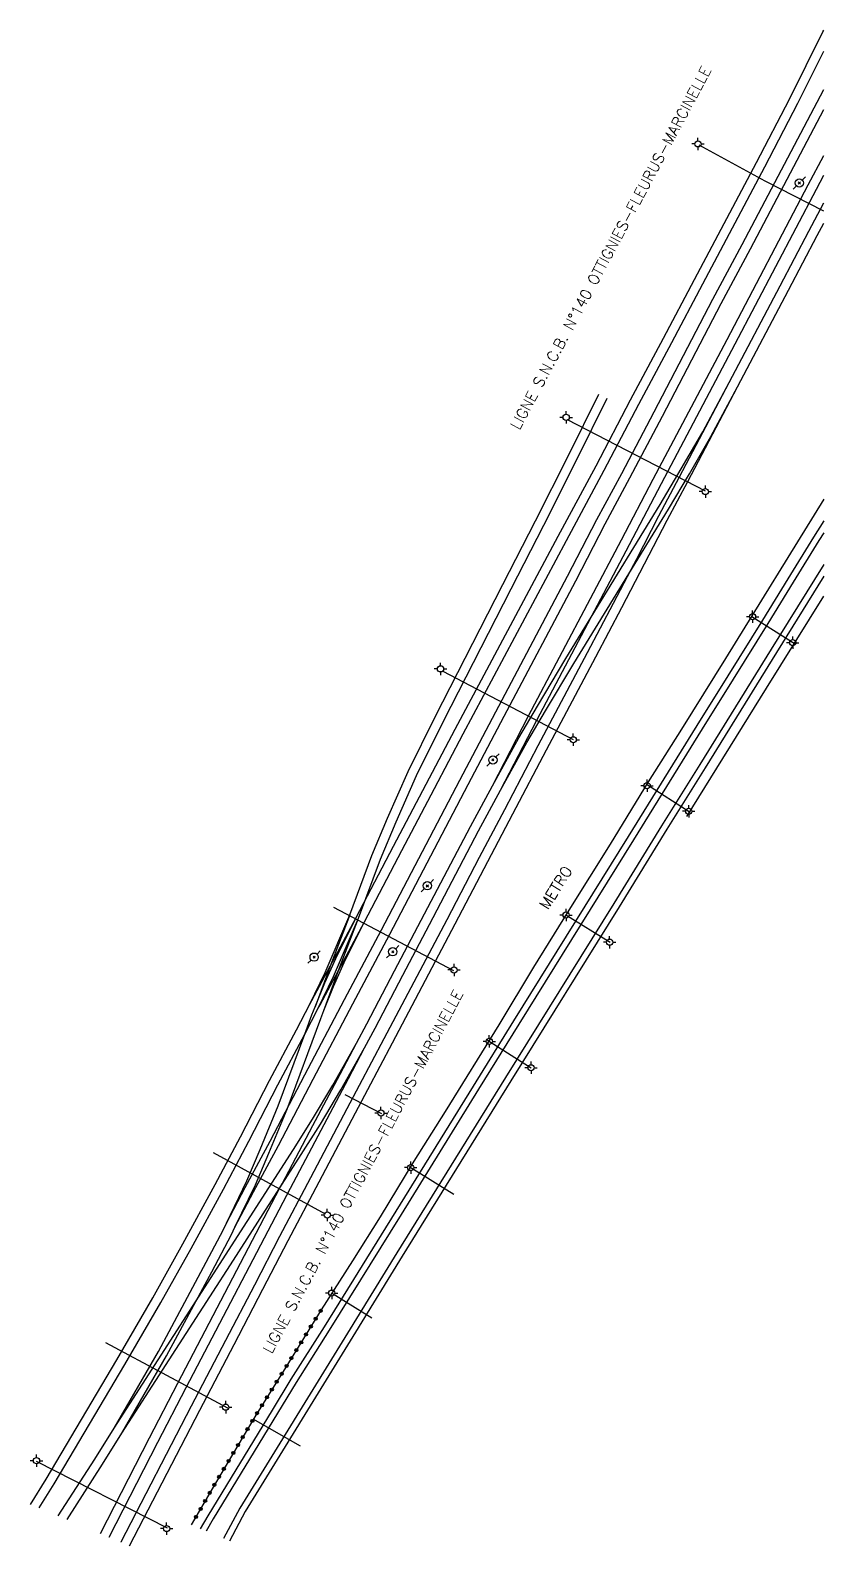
# Model space of a CAD drawing. Header units: millimetres. Extents: x 154000 to 155000, y 122000 to 122597.
# Drawn here: x 154871.6 to 155000, y 122351.6 to 122596.9 of the extents above; entities that cross this region are included whole.
import ezdxf
from ezdxf.enums import TextEntityAlignment as Align

# ---------------------------------------------------------------- set-up
doc = ezdxf.new("R2010")
doc.units = ezdxf.units.MM
doc.layers.get('0').update_dxf_attribs({"linetype": 'CONTINUOUS'})
for name, color, linetype in [('W0120', 7, 'CONTINUOUS'), ('W0323', 7, 'CONTINUOUS'), ('W0473', 7, 'CONTINUOUS'), ('W0610', 7, 'CONTINUOUS'), ('W0611', 7, 'CONTINUOUS'), ('W0700', 7, 'CONTINUOUS'), ('W0701', 7, 'CONTINUOUS'), ('W0989', 7, 'CONTINUOUS')]:
    doc.layers.add(name, color=color, linetype=linetype)
doc.styles.get("Standard").update_dxf_attribs({"font": 'romans.shx', "width": 0.85})

# ---------------------------------------------------------------- blocks, each defined once
blk = doc.blocks.new('T610')
for p, q in [((-0.500001, 0), (-1.000002, 0)), ((0, 0.500001), (0, 1.000002)), ((0.500001, 0), (1.000002, 0)), ((0, -0.500001), (0, -1.000002))]:
    blk.add_line(p, q)
blk.add_ellipse((0, 0), major_axis=(-0.353554, 0.353554), ratio=1, start_param=3.926990817, end_param=10.2101761242)
blk = doc.blocks.new('T473')
for p, q in [((-0.166667, 0.166667), (0.166667, -0.166667)), ((-0.166667, -0.166667), (0.166667, 0.166667)), ((0.500001, 0.500001), (1.000002, 1.000002)), ((-1.000002, -1.000002), (-0.500001, -0.500001))]:
    blk.add_line(p, q)
blk.add_ellipse((0, 0), major_axis=(0.471405, 0.471405), ratio=1, start_param=5.4977871438, end_param=11.780972451)
blk = doc.blocks.new('t323o')
at = {"color": 0, "linetype": 'Continuous'}
for radius in [0.25, 0.15]:
    blk.add_circle((0, 0), radius, dxfattribs=at)

msp = doc.modelspace()

# ---------------------------------------------------------------- linework, layer by layer
at = {"layer": 'W0120'}
for points in [[(155000, 122520.94), (154984.08, 122495.19), (154976.97, 122483.76), (154971.58, 122475.2), (154965.41, 122465.1), (154958.76, 122454.43), (154953.02, 122445.23), (154947.4, 122435.91), (154938.7, 122421.84), (154933.67, 122413.82), (154928.18, 122404.79), (154923.74, 122397.66), (154918.65, 122389.75)], [(154977.84, 122469.61), (154990.72, 122490.36), (155000, 122505.27)]]:
    msp.add_lwpolyline(points, dxfattribs=at)
at = {"layer": 'W0323'}
msp.add_lwpolyline([(154918.63, 122389.72), (154918.65, 122389.75), (154912.94, 122380.49), (154907.91, 122372.45), (154901.53, 122361.71), (154897.63, 122354.93)], dxfattribs=at)
at = {"layer": 'W0611'}
for points in [[(155000, 122567.56), (154990.54, 122572.44), (154979.84, 122578.25)], [(154980.85, 122522.26), (154958.55, 122533.82)], [(154995.4, 122497.49), (154988.35, 122501.92)], [(154959.52, 122482.02), (154938.38, 122493.05)], [(154978.37, 122470.25), (154971.31, 122474.78)], [(154920.63, 122454.93), (154940.08, 122444.68)], [(154965.42, 122449.23), (154958.25, 122453.64)], [(154952.66, 122428.88), (154945.6, 122433.37)], [(154928.48, 122421.48), (154922.54, 122424.54)], [(154919.36, 122405.25), (154901.23, 122415.16)], [(154940.11, 122408.43), (154932.9, 122412.89)], [(154920.34, 122392.48), (154926.83, 122388.46)], [(154903.55, 122373.85), (154883.79, 122384.4)], [(154907.58, 122372.1), (154915.25, 122367.75)], [(154893.79, 122354.41), (154872.55, 122365.22)]]:
    msp.add_lwpolyline(points, dxfattribs=at)
at = {"layer": 'W0700'}
for points in [[(154924.34, 122453.26), (154930.36, 122464.8), (154935.67, 122474.81), (154940.32, 122483.72), (154957.02, 122515), (154963.15, 122526.36), (154968.72, 122537.05), (154974.07, 122547.02), (154979.11, 122556.51), (154989.14, 122575.44), (154994.44, 122585.73), (154999.88, 122596.6), (155000, 122596.85)], [(154925.69, 122452.58), (154931.7, 122464.1), (154937.01, 122474.11), (154941.66, 122483.01), (154958.35, 122514.29), (154964.48, 122525.65), (154970.06, 122536.34), (154975.4, 122546.31), (154980.45, 122555.81), (154990.48, 122574.74), (154995.79, 122585.04), (155000, 122593.47)], [(154922.45, 122440), (154928.4, 122451.27), (154941.11, 122475.49), (154946.93, 122486.55), (154958.54, 122508.48), (154963.3, 122517.68), (154967.3, 122525.12), (154972.56, 122535.12), (154982.07, 122553.33), (154986.8, 122562.2), (155000, 122587.26)], [(154923.79, 122439.29), (154929.74, 122450.57), (154942.45, 122474.79), (154948.26, 122485.85), (154959.88, 122507.77), (154964.64, 122516.98), (154968.63, 122524.41), (154973.9, 122534.42), (154983.41, 122552.62), (154988.13, 122561.49), (155000, 122584.02)], [(154946.37, 122474.58), (154952.22, 122485.89), (154967.26, 122514.36), (154972.41, 122524.2), (154984.35, 122546.83), (154997.47, 122571.82), (155000, 122576.61)], [(154947.7, 122473.86), (154953.56, 122485.19), (154968.59, 122513.65), (154973.75, 122523.5), (154985.68, 122546.12), (154998.81, 122571.12), (155000, 122573.38)], [(154922.86, 122422.32), (154928.84, 122433.65), (154939.03, 122452.95), (154944.3, 122463.02), (154948.36, 122470.73), (154953.8, 122481.07), (154961.75, 122496.15), (154965.98, 122504.15), (154968.83, 122509.57), (154969.67, 122511.18), (154973.33, 122518.28), (154976.68, 122524.56), (154984.7, 122539.84), (154992.96, 122555.52), (154997.61, 122564.35), (155000, 122568.91)], [(154924.19, 122421.62), (154930.18, 122432.95), (154940.36, 122452.25), (154945.64, 122462.31), (154949.7, 122470.03), (154955.14, 122480.37), (154963.09, 122495.44), (154967.32, 122503.45), (154971.01, 122510.49), (154974.66, 122517.57), (154978.01, 122523.85), (154986.03, 122539.13), (154994.3, 122554.82), (154998.95, 122563.65), (155000, 122565.66)], [(154926.04, 122436.04), (154930.51, 122444.65), (154934.86, 122452.82), (154942.8, 122467.98), (154946.37, 122474.58), (154950.65, 122482.34), (154953.67, 122487.48), (154958.24, 122495.16), (154962.37, 122501.88), (154973.55, 122520.12), (154976.95, 122525.85), (154980.41, 122531.85), (154984.7, 122539.84)], [(154927.38, 122435.35), (154931.85, 122443.94), (154936.19, 122452.11), (154944.14, 122467.27), (154947.7, 122473.86), (154951.96, 122481.59), (154954.97, 122486.71), (154959.53, 122494.38), (154974.85, 122519.35), (154978.25, 122525.09), (154981.73, 122531.11), (154986.03, 122539.13)], [(154923.29, 122453.7), (154926.86, 122463.27), (154929.4, 122469.32), (154932.72, 122476.88), (154937.13, 122485.72), (154948.05, 122507.13), (154953.37, 122517.45), (154958.7, 122528.05), (154963.6, 122537.98)], [(154924.7, 122453.16), (154928.27, 122462.71), (154930.79, 122468.72), (154934.09, 122476.24), (154938.48, 122485.04), (154949.39, 122506.44), (154954.72, 122516.76), (154960.05, 122527.38), (154964.95, 122537.32)], [(154871.59, 122358.27), (154874.16, 122362.35), (154885.59, 122381.68), (154891.4, 122391.69), (154896.26, 122400.43), (154901.5, 122410.02), (154905.58, 122417.74), (154910.31, 122426.85), (154914.68, 122435.09), (154916.83, 122439.22), (154917.14, 122439.8), (154924.34, 122453.26)], [(154876.09, 122356.43), (154881.99, 122365.59), (154885.12, 122370.59), (154892.3, 122383.02), (154899.59, 122396.64), (154902.77, 122402.64), (154903.32, 122403.78), (154906.63, 122410.61), (154908.8, 122415.68), (154911.71, 122422.79), (154916.01, 122434.39), (154917.16, 122437.48), (154917.68, 122438.77), (154919.27, 122442.68), (154921.03, 122446.63), (154924.34, 122453.26)], [(154916.83, 122439.22), (154919.3, 122444.34), (154923.29, 122453.7), (154920.06, 122445.23), (154917.68, 122438.77)], [(154918.19, 122438.56), (154920.67, 122443.71), (154924.7, 122453.16)], [(154919.08, 122438.21), (154921.48, 122444.7), (154924.7, 122453.16)], [(154873.01, 122357.69), (154875.45, 122361.57), (154886.89, 122380.92), (154892.71, 122390.94), (154897.59, 122399.7), (154902.83, 122409.3), (154906.92, 122417.03), (154911.65, 122426.15), (154916.01, 122434.39), (154918.19, 122438.56), (154918.48, 122439.1), (154921.48, 122444.7), (154925.69, 122452.58)], [(154877.51, 122355.84), (154883.26, 122364.78), (154886.39, 122369.77), (154893.62, 122382.29), (154900.93, 122395.93), (154904.11, 122401.96), (154904.67, 122403.11), (154908.01, 122409.99), (154910.2, 122415.1), (154913.12, 122422.25), (154918.57, 122436.93), (154919.08, 122438.21), (154920.66, 122442.09), (154922.4, 122445.99), (154925.69, 122452.58)], [(154903.32, 122403.78), (154906.36, 122409.55), (154910.41, 122417.05), (154916.01, 122427.77), (154922.45, 122440)], [(154904.67, 122403.11), (154907.69, 122408.84), (154911.74, 122416.34), (154917.35, 122427.07), (154923.79, 122439.29)], [(154882.91, 122353.57), (154890.85, 122369.05), (154895.47, 122377.91), (154911.97, 122409.49), (154912.33, 122410.16), (154917.32, 122419.57), (154921.71, 122427.89), (154924.38, 122432.91), (154926.04, 122436.04)], [(154884.31, 122352.98), (154892.19, 122368.36), (154896.8, 122377.21), (154913.66, 122409.46), (154918.65, 122418.86), (154923.05, 122427.18), (154925.69, 122432.16), (154927.38, 122435.35)], [(154885.12, 122370.59), (154899.39, 122392.7), (154903.19, 122398.62), (154914.17, 122415.72), (154917.25, 122420.62), (154920.55, 122426.1), (154924.38, 122432.91)], [(154886.39, 122369.77), (154900.65, 122391.88), (154904.46, 122397.81), (154915.44, 122414.91), (154918.53, 122419.83), (154921.85, 122425.34), (154925.69, 122432.16)], [(154886.28, 122352.21), (154897.65, 122374.24), (154903.22, 122384.82), (154907.89, 122393.81), (154911.98, 122401.66), (154916.99, 122411.15), (154922.86, 122422.32)], [(154887.65, 122351.58), (154898.99, 122373.54), (154904.55, 122384.12), (154909.23, 122393.12), (154913.32, 122400.96), (154918.33, 122410.45), (154924.19, 122421.62)], [(154886.26, 122352.17), (154886.28, 122352.21)]]:
    msp.add_lwpolyline(points, dxfattribs=at)
at = {"layer": 'W0701'}
for points in [[(155000, 122517.44), (154998.37, 122514.82), (154994.2, 122508.07), (154990.08, 122501.39), (154984.5, 122492.37), (154979.45, 122484.33), (154968.36, 122466.38), (154949.8, 122436.51), (154943.27, 122425.98), (154930.75, 122405.73), (154919.11, 122386.98)], [(155000, 122515.53), (154999.23, 122514.29), (154995.06, 122507.54), (154990.93, 122500.86), (154985.36, 122491.83), (154980.31, 122483.8), (154969.22, 122465.85), (154950.66, 122435.98), (154944.12, 122425.45), (154931.61, 122405.19), (154919.97, 122386.44)], [(155000, 122510.4), (154991.49, 122496.68), (154979.93, 122478.04), (154973.73, 122468.07), (154966.02, 122455.52), (154948.49, 122427.36), (154930.92, 122398.97), (154922.89, 122385.96)], [(155000, 122508.48), (154992.35, 122496.14), (154980.79, 122477.5), (154974.59, 122467.54), (154966.88, 122454.99), (154949.35, 122426.83), (154931.78, 122398.44), (154923.75, 122385.43)], [(154919.11, 122386.98), (154913.76, 122378.51), (154910.73, 122373.54), (154900.32, 122356.42), (154899.07, 122354.32)], [(154919.97, 122386.44), (154914.62, 122377.97), (154911.59, 122373.02), (154901.18, 122355.9), (154900.01, 122353.93)], [(154922.89, 122385.96), (154905.47, 122357.64), (154902.85, 122352.73)], [(154923.75, 122385.43), (154906.34, 122357.13), (154903.79, 122352.33)]]:
    msp.add_lwpolyline(points, dxfattribs=at)

# ---------------------------------------------------------------- block references
at = {"layer": 'W0323'}
for p, rotation in [((154918.56, 122389.6), 238.3193838898002), ((154916.98, 122387.05), 238.3193838898002), ((154917.77, 122388.32), 238.3193838898002), ((154915.41, 122384.49), 238.3193838898002), ((154916.2, 122385.77), 238.3193838898002), ((154913.83, 122381.94), 238.3193838898002), ((154914.62, 122383.22), 238.3193838898002), ((154912.25, 122379.39), 237.9837216215356), ((154913.05, 122380.67), 238.3193838898002), ((154910.66, 122376.85), 237.9837216215356), ((154911.46, 122378.12), 237.9837216215356), ((154909.07, 122374.31), 237.9837216215356), ((154909.87, 122375.58), 237.9837216215356), ((154907.5, 122371.75), 239.2777242295445), ((154908.28, 122373.03), 237.9837216215356), ((154905.96, 122369.17), 239.2777242295445), ((154906.73, 122370.46), 239.2777242295445), ((154904.43, 122366.59), 239.2777242295445), ((154905.2, 122367.88), 239.2777242295445), ((154903.66, 122365.3), 239.2777242295445), ((154902.13, 122362.73), 239.2777242295445), ((154902.9, 122364.02), 239.2777242295445), ((154900.62, 122360.13), 240.1179260011264), ((154901.37, 122361.43), 240.1179260011264), ((154899.13, 122357.53), 240.1179260011264), ((154899.87, 122358.83), 240.1179260011264), ((154898.38, 122356.23), 240.1179260011264)]:
    msp.add_blockref('t323o', p, dxfattribs=dict(at, rotation=rotation))
at = {"layer": 'W0473'}
for p in [(154996.06, 122572.14), (154946.45, 122478.76), (154935.84, 122458.39), (154917.51, 122446.84), (154930.24, 122447.71)]:
    msp.add_blockref('T473', p, dxfattribs=at)
at = {"layer": 'W0610'}
for p in [(154979.65, 122578.47), (154958.31, 122534.21), (154980.85, 122522.2), (154988.48, 122501.93), (154995, 122497.73), (154937.97, 122493.5), (154959.45, 122482.02), (154971.42, 122474.59), (154978.16, 122470.46), (154958.3, 122453.66), (154965.34, 122449.26), (154940.16, 122444.76), (154945.86, 122433.21), (154952.64, 122428.93), (154928.32, 122421.61), (154933.15, 122412.78), (154919.64, 122405.1), (154920.37, 122392.46), (154903.2, 122374), (154872.57, 122365.33), (154893.64, 122354.35)]:
    msp.add_blockref('T610', p, dxfattribs=at)

# ---------------------------------------------------------------- texts
at = {"layer": 'W0989'}
for s, rotation, p in [(' LIGNE S.N.C.B. N°140 OTTIGNIES-FLEURUS-MARCINELLE', 61.9195, (154965.23, 122561.12)), ('METRO', 58, (154956.63, 122458.1)), (' LIGNE S.N.C.B. N°140 OTTIGNIES-FLEURUS-MARCINELLE', 62, (154925.12, 122411.61))]:
    msp.add_text(s, height=1.75, rotation=rotation, dxfattribs=at).set_placement(p, align=Align.MIDDLE)

doc.saveas('drawing.dxf')
